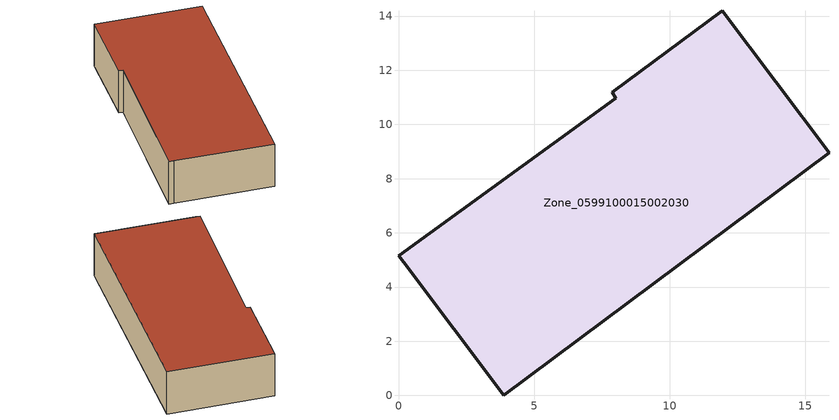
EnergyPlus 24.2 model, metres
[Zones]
Zone_0599100015002030
 floor ground (C_G): 8.02,10.97 7.89,11.18 11.94,14.2 15.88,8.95 3.89,0 0.2,4.92 0,5.16 z0.93
 wall outside (C_F): 3.89,0 15.88,8.95 11.94,14.2 7.89,11.18 8.02,10.97 0,5.16 0.2,4.92 3.89,0 z0.93:3.9
 roof outside (C_R): 15.88,8.95 11.94,14.2 7.89,11.18 8.02,10.97 0,5.16 0.2,4.92 3.89,0 z3.9
[BUILDING]
Pand.0599100015002030: North Axis=0; Terrain=City; Loads Convergence Tolerance Value=0.04; Temperature Convergence Tolerance Value=0.4; Solar Distribution=FullExterior; Maximum Number of Warmup Days=25; Minimum Number of Warmup Days=1
[Site:Location]
Rotterdam.The.Hague.AP_ZH_NLD Design_Conditions: Latitude=51.96; Longitude=4.45; Time Zone=1; Elevation=-4.5
[SITE:GROUNDTEMPERATURE:BUILDINGSURFACE]
18, 18, 18, 18, 18, 18, 18, 18, 18, 18, 18, 18
[MATERIAL] Thermal Absorptance=0.9; Solar Absorptance=0.7; Visible Absorptance=0.7
Name | Roughness | Thickness | Conductivity | Density | Specific Heat
G.TI.1975-1991 | MediumSmooth | 0.15 | 0.288461 | 540 | 1210
F.TI.1975-1991 | Rough | 0.3 | 0.230769 | 1920 | 840
R.TI.1975-1991 | MediumRough | 0.2 | 0.153846 | 1500 | 1000
[CONSTRUCTION]
C_G: G.TI.1975-1991
C_F: F.TI.1975-1991
C_R: R.TI.1975-1991
[ZONE]
Zone_0599100015002030: Type=1; Multiplier=1; Ceiling Height=Autocalculate; Volume=Autocalculate; Floor Area=autocalculate; Part of Total Floor Area=Yes
[ZONEINFILTRATION:DESIGNFLOWRATE]
Infil_Zone_0599100015002030: Zone or ZoneList or Space or SpaceList=Zone_0599100015002030; Schedule=AlwaysOn; Design Flow Rate Calculation Method=Flow/Area; Flow Rate per Floor Area=0.003; Constant Term Coefficient=1; Temperature Term Coefficient=0; Velocity Term Coefficient=0; Velocity Squared Term Coefficient=0
[HVACTEMPLATE:ZONE:IDEALLOADSAIRSYSTEM]
Zone_0599100015002030: Maximum Heating Supply Air Temperature=50; Minimum Cooling Supply Air Temperature=13; Maximum Heating Supply Air Humidity Ratio=0.0156; Minimum Cooling Supply Air Humidity Ratio=0.0077; Heating Limit=NoLimit; Cooling Limit=NoLimit; Dehumidification Control Type=ConstantSensibleHeatRatio; Cooling Sensible Heat Ratio=0.7; Dehumidification Setpoint=60; Humidification Control Type=None; Humidification Setpoint=30; Outdoor Air Method=None; Outdoor Air Flow Rate per Person=0.00944; Outdoor Air Flow Rate per Zone Floor Area=0; Outdoor Air Flow Rate per Zone=0; Demand Controlled Ventilation Type=None; Outdoor Air Economizer Type=NoEconomizer; Heat Recovery Type=None; Sensible Heat Recovery Effectiveness=0.7; Latent Heat Recovery Effectiveness=0.65
[ZONECONTROL:THERMOSTAT]
ThermostatControl_Zone_0599100015002030: Zone or ZoneList=Zone_0599100015002030; Control Type Schedule=DualSetpointControlType; Control 1=Thermostat_Zone_0599100015002030; Temperature Difference Between Cutout And Setpoint=0
[THERMOSTATSETPOINT:DUALSETPOINT]
Thermostat_Zone_0599100015002030: Heating Setpoint Temperature Schedule=HeatingSetpoint_Zone_0599100015002030; Cooling Setpoint Temperature Schedule=CoolingSetpoint_Zone_0599100015002030
[SCHEDULE:COMPACT]
HeatingSetpoint_Zone_0599100015002030: Through: 12/31, For: AllDays, Until: 24:00, 21
CoolingSetpoint_Zone_0599100015002030: Through: 12/31, For: AllDays, Until: 24:00, 24
DualSetpointControlType: Through: 12/31, For: AllDays, Until: 24:00, 4
AlwaysOn: Through: 12/31, For: AllDays, Until: 24:00, 1
